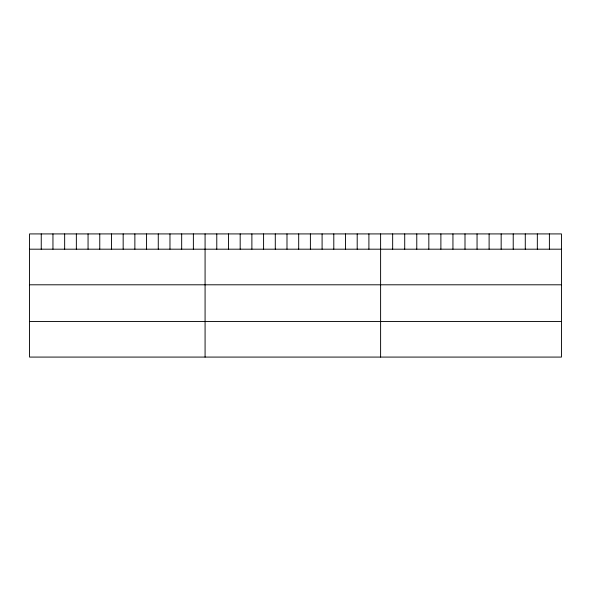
<?xml version="1.0" encoding="UTF-8"?>
<svg xmlns="http://www.w3.org/2000/svg" width="591" height="591" viewBox="0 0 591 591"><rect width="100%" height="100%" fill="white"/><g stroke="black" fill="none" stroke-linecap="round" stroke-linejoin="round"><path stroke-width="0.89" d="M561.45 249.188L561.45 357.082L29.55 357.082L29.55 233.918L561.45 233.918L561.45 249.188L29.55 249.188M29.55 284.796L561.45 284.796M29.55 321.474L561.45 321.474M549.394 233.918L549.394 249.188M537.337 233.918L537.337 249.188M525.281 233.918L525.281 249.188M513.224 233.918L513.224 249.188M501.168 233.918L501.168 249.188M489.112 233.918L489.112 249.188M477.055 233.918L477.055 249.188M464.999 233.918L464.999 249.188M452.942 233.918L452.942 249.188M440.886 233.918L440.886 249.188M428.83 233.918L428.83 249.188M416.773 233.918L416.773 249.188M404.717 233.918L404.717 249.188M392.66 233.918L392.66 249.188M380.604 233.918L380.604 357.082M368.902 233.918L368.902 249.188M357.2 233.918L357.2 249.188M345.499 233.918L345.499 249.188M333.797 233.918L333.797 249.188M322.095 233.918L322.095 249.188M310.393 233.918L310.393 249.188M298.691 233.918L298.691 249.188M286.99 233.918L286.99 249.188M275.288 233.918L275.288 249.188M263.586 233.918L263.586 249.188M251.884 233.918L251.884 249.188M240.182 233.918L240.182 249.188M228.481 233.918L228.481 249.188M216.779 233.918L216.779 249.188M205.077 233.918L205.077 357.082M193.375 233.918L193.375 249.188M181.673 233.918L181.673 249.188M169.972 233.918L169.972 249.188M158.27 233.918L158.27 249.188M146.568 233.918L146.568 249.188M134.866 233.918L134.866 249.188M123.164 233.918L123.164 249.188M111.463 233.918L111.463 249.188M99.761 233.918L99.761 249.188M88.059 233.918L88.059 249.188M76.357 233.918L76.357 249.188M64.655 233.918L64.655 249.188M52.954 233.918L52.954 249.188M41.252 233.918L41.252 249.188"/></g></svg>
